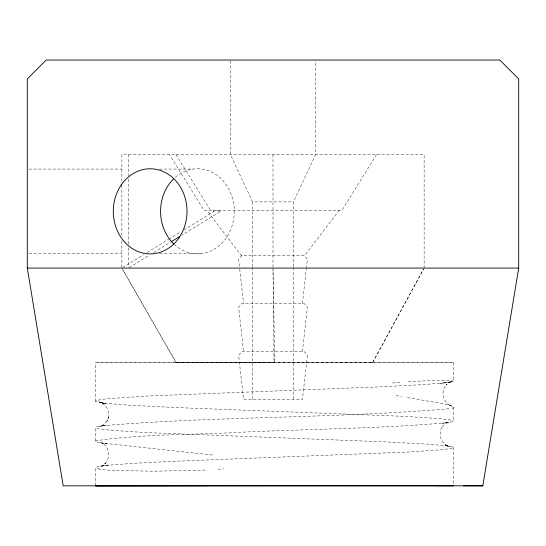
<?xml version="1.0" encoding="UTF-8"?>
<svg xmlns="http://www.w3.org/2000/svg" width="546" height="546" viewBox="0 0 546 546"><rect width="100%" height="100%" fill="white"/><g stroke="black" fill="none" stroke-linecap="round" stroke-linejoin="round"><path stroke-width="0.41" stroke-dasharray="2.73 2.05" d="M446.662 445.509L444.976 444.833L449.843 446.833C441.7 444.819 437.564 434.643 441.823 427.463L441.448 428.146L443.536 425.409L446.266 423.314L449.447 421.99L442.39 423.355L452.006 421.84L453.31 420.918L453.31 406.968L448.368 404.511L449.515 405.132C442.205 401.071 440.779 390.158 446.785 384.343L446.164 384.964L448.901 382.869L452.088 381.545L440.404 383.469L451.378 381.907L449.72 382.166M104.805 463.813L105.781 463.097L102.068 465.915C110.674 461.288 110.667 447.659 102.061 443.031L103.139 443.748L99.973 442.431L106.804 443.796L97.406 442.219L95.454 441.257L95.509 427.723L96.785 426.76L106.204 425.204L99.311 426.644C103.781 425.361 107.35 421.765 108.627 417.301L107.016 421.205L107.309 420.488M108.333 418.018C110.115 411.179 105.883 403.624 98.997 401.842L103.938 403.876L102.177 403.16M302.423 303.405L306.272 269.164M306.367 268.332L307.405 259.145L303.986 255.364M302.423 351.447L307.405 307.186L303.986 303.405L242.008 303.405L238.595 307.186L243.571 351.447M100.826 402.743C115.172 404.572 95.304 402.47 95.495 401.303L96.779 400.334L105.876 398.887L147.795 395.987L377.368 386.957L423.143 384.637L445.618 382.794M448.13 446.15L444.335 445.468L450.743 446.43L453.317 447.345L452.013 448.259L442.881 449.638L409.869 451.945L171.308 461.404L133.292 463.329L107.425 465.26L97.393 466.714L95.468 467.676L95.475 485.858M293.414 266.612L293.414 201.883L315.554 154.593L315.554 60.879M372.836 362.483L423.723 268.83L372.488 362.592L372.836 362.483L175.928 362.66L122.29 268.816L176.276 362.551M376.515 154.593L342.008 210.326L203.986 210.326L169.478 154.593M339.196 210.326L304.825 255.364L241.168 255.364L206.797 210.326M242.008 255.364L238.595 259.145L239.626 268.332M95.454 441.257L95.932 440.772C144.738 433.722 194.533 435.012 243.734 432.104C311.425 428.985 379.32 428.603 446.853 422.754M122.591 267.636L143.605 254.695M147.127 252.532L168.229 239.53M168.769 239.203L181.033 231.647M183.92 229.873L215.67 210.326L220.42 211.432L182.03 235.073M129.149 267.636L149.427 255.146M153.774 252.47L170.441 242.206M103.064 465.199L99.898 466.516L108.163 465.083L103.146 465.745M448.989 408.756C333.558 418.536 217.356 416.066 101.911 425.791M392.642 382.992L400.122 382.227M217.977 469.301L223.73 468.85M408.196 381.593L436.609 380.425L452.893 380.917M205.2 470.065L153.487 471.232L115.827 470.502M95.495 401.303L95.427 362.633L453.337 362.51L453.344 381.197M453.337 362.51L95.427 362.633M29.006 169.083L121.867 169.083M159.296 169.083L193.072 169.083M230.446 60.879L230.446 154.593L252.58 201.883L293.414 201.883M29.006 253.597L121.867 253.597M159.582 253.597L201.802 253.597M175.928 362.66L274.037 362.674L273.007 268.932L274.734 362.462M104.498 403.228L128.133 405.139L175.048 407.521L404.067 416.345L439.769 418.632L450.737 420.004L453.31 420.918M448.027 445.973L427.948 444.144L384.575 441.85L144.854 432.521L109.104 430.132L98.103 428.685L95.509 427.723M212.428 455.002L103.16 443.147M407.377 397.597L440.117 403.153L451.508 405.862M100.792 402.559L104.668 403.269M396.068 395.522L401.59 396.567M99.829 469.123L95.468 467.676M219.69 210.326L220.42 211.432M213.138 210.326L213.868 211.432M176.03 154.593L210.538 210.326M239.721 269.164L243.571 303.405M453.317 447.345L453.378 485.735M424.133 268.079L424.133 154.593L121.867 154.593L121.867 182.541M293.414 267.465L293.414 399.488M273 154.593L273 268.079M252.58 201.883L252.58 266.612M252.58 267.465L252.58 399.488M128.419 154.593L128.419 175.771M128.419 179.156L128.419 244.369M128.419 247.754L128.419 267.233M121.867 185.019L121.867 236.063M121.867 240.759L121.867 267.233M175.355 177.259A42.554 36.855 -90 0 1 224.911 182.971A42.554 36.855 -90 0 1 224.304 240.472A42.554 36.855 -90 0 1 174.645 244.779M453.262 380.896A178.849 4.088 -3.2 0 1 447.188 382.425M452.484 406.927A179.027 8.265 2.9 0 1 451.365 408.893M114.878 470.563A178.856 8.279 -2.3 0 1 99.345 469.144M307.405 355.228L302.423 399.488L243.571 399.488L238.595 355.228L242.008 351.447L303.986 351.447L307.405 355.228"/><path stroke-width="0.82" d="M482.807 485.817L518.7 268.079L518.7 78.938L499.788 60.026L46.212 60.026L27.3 78.938L27.3 268.079L63.193 485.817L482.807 485.817L463.636 485.817M171.164 241.762L179.852 236.411M27.3 268.079L518.7 268.079M206.559 485.667L95.475 485.858L453.378 485.735L434.288 485.667M174.072 244.253A42.554 36.855 -90 0 1 173.621 178.856M121.185 185.019A42.554 36.855 90 0 0 144.895 253.46A42.554 36.855 90 0 0 184.371 195.529A42.554 36.855 90 0 0 121.185 185.019"/></g></svg>
